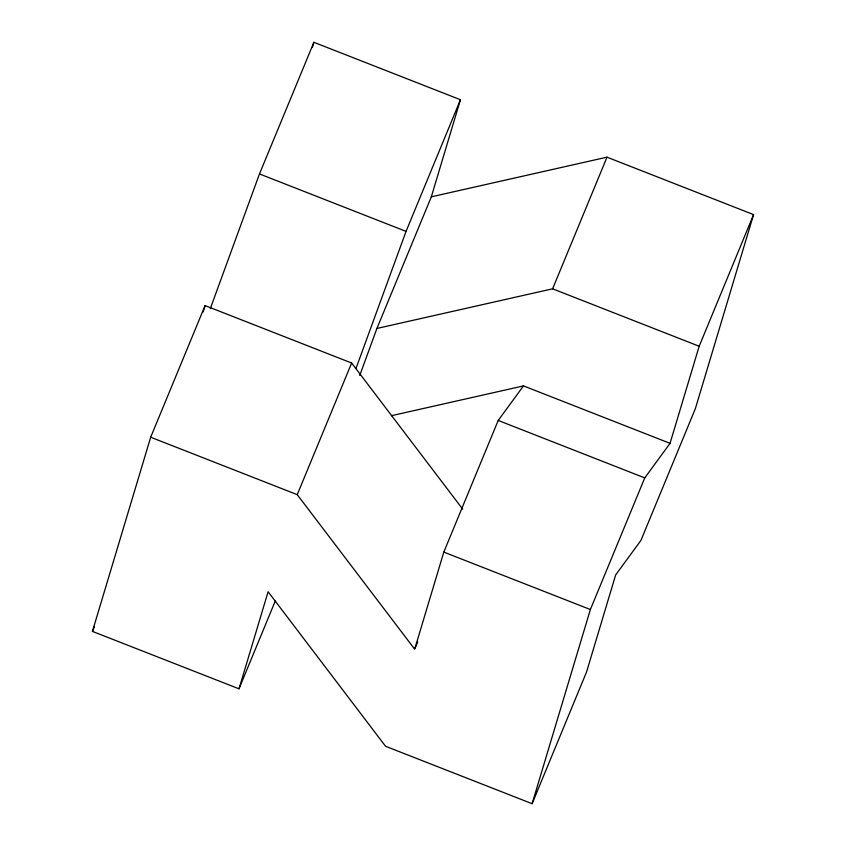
<?xml version="1.0" encoding="UTF-8"?>
<svg xmlns="http://www.w3.org/2000/svg" width="846" height="846" viewBox="0 0 846 846"><rect width="100%" height="100%" fill="white"/><g stroke="black" fill="none" stroke-linecap="round" stroke-linejoin="round"><path stroke-width="1.27" d="M275.257 601.062L238.995 688.824L92.426 631.391L150.683 437.223L205.081 305.586L351.64 363.019L462.688 509.133M203.188 311.888L205.081 305.586M312.364 47.344L313.887 42.3L460.446 99.733L431.323 196.822L376.914 328.46L359.762 375.444M238.995 688.824L268.119 591.745L385.554 746.267L532.113 803.7L586.521 672.062L615.645 574.973L640.919 540.414L695.317 408.777L753.575 214.609L607.005 157.176L431.323 196.822M753.575 214.609L699.177 346.247L670.043 443.336L523.484 385.903L498.209 420.451L443.812 552.1L414.677 649.178L297.242 494.656L150.683 437.223M532.113 803.7L590.371 609.532L644.768 477.895L670.043 443.336M210.273 308.705L259.479 173.938L313.887 42.3M355.933 368.613L406.048 231.381L460.446 99.733M92.426 631.391L94.445 626.516M297.242 494.656L351.64 363.019M376.914 328.46L552.607 288.814L607.005 157.176M415.185 647.962L417.702 641.871M391.391 415.703L523.484 385.903M259.479 173.938L406.048 231.381M552.607 288.814L699.177 346.247M498.209 420.451L644.768 477.895M443.812 552.1L590.371 609.532"/></g></svg>
